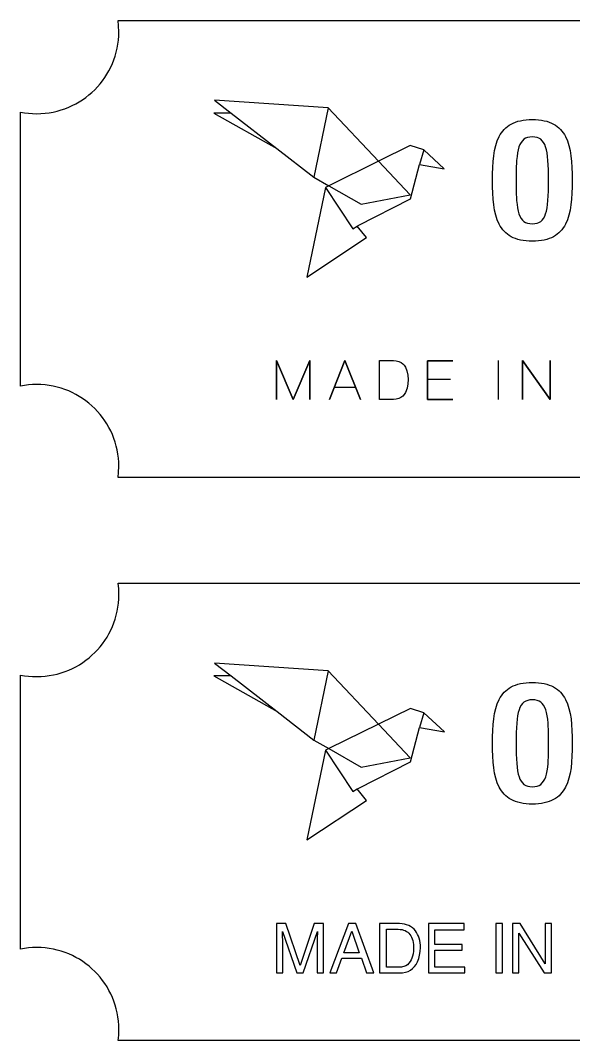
# Model space of a CAD drawing. Extents: x -37 to 37, y -70 to 70.
# Drawn here: x -37.1 to -0.2, y -69.6 to -1.4 of the extents above; entities that cross this region are included whole.
import ezdxf

# ---------------------------------------------------------------- set-up
doc = ezdxf.new("R2010")
doc.units = 0
doc.header["$MEASUREMENT"] = 0
doc.layers.get('0').update_dxf_attribs({"linetype": 'CONTINUOUS'})

msp = doc.modelspace()

# ---------------------------------------------------------------- linework, layer by layer
for p, q in [((-30.623, -1.425), (30.32, -1.425)), ((-30.582, -1.798), (-30.623, -1.425)), ((-30.569, -2.181), (-30.582, -1.798)), ((-30.597, -2.74), (-30.576, -2.462)), ((-30.576, -2.462), (-30.569, -2.181)), ((-30.742, -3.549), (-30.68, -3.284)), ((-30.68, -3.284), (-30.632, -3.014)), ((-30.632, -3.014), (-30.597, -2.74)), ((-31, -4.311), (-30.901, -4.063)), ((-30.901, -4.063), (-30.815, -3.808)), ((-30.815, -3.808), (-30.742, -3.549)), ((-31.23, -4.79), (-31.109, -4.554)), ((-31.109, -4.554), (-31, -4.311)), ((-31.658, -5.456), (-31.505, -5.242)), ((-31.505, -5.242), (-31.362, -5.019)), ((-31.362, -5.019), (-31.23, -4.79)), ((-32.364, -6.233), (-32.174, -6.052)), ((-32.174, -6.052), (-31.992, -5.862)), ((-31.992, -5.862), (-31.82, -5.663)), ((-31.82, -5.663), (-31.658, -5.456)), ((-33.207, -6.863), (-32.985, -6.721)), ((-32.985, -6.721), (-32.77, -6.568)), ((-32.77, -6.568), (-32.563, -6.405)), ((-32.563, -6.405), (-32.364, -6.233)), ((-24.184, -6.758), (-23.078, -7.613)), ((-16.605, -7.259), (-24.184, -6.758)), ((-34.944, -7.545), (-34.679, -7.484)), ((-34.679, -7.484), (-34.419, -7.41)), ((-34.419, -7.41), (-34.164, -7.324)), ((-34.164, -7.324), (-33.915, -7.226)), ((-33.915, -7.226), (-33.673, -7.116)), ((-33.673, -7.116), (-33.437, -6.995)), ((-33.437, -6.995), (-33.207, -6.863)), ((-16.605, -7.259), (-17.554, -11.891)), ((-13.246, -10.836), (-16.605, -7.259)), ((-37.136, -7.548), (-36.87, -7.595)), ((-37.136, -25.856), (-37.136, -7.548)), ((-36.87, -7.595), (-36.6, -7.628)), ((-36.6, -7.628), (-36.327, -7.649)), ((-36.327, -7.649), (-36.048, -7.656)), ((-36.048, -7.656), (-35.766, -7.649)), ((-35.766, -7.649), (-35.488, -7.628)), ((-35.488, -7.628), (-35.214, -7.593)), ((-35.214, -7.593), (-34.944, -7.545)), ((-24.24, -7.613), (-20.014, -9.986)), ((-23.078, -7.613), (-24.24, -7.613)), ((-23.078, -7.613), (-20.014, -9.986)), ((-4.1, -8.218), (-3.94, -8.167)), ((-3.94, -8.167), (-3.769, -8.124)), ((-3.769, -8.124), (-3.588, -8.091)), ((-3.588, -8.091), (-3.395, -8.067)), ((-3.395, -8.067), (-3.192, -8.052)), ((-3.192, -8.052), (-2.976, -8.047)), ((-2.976, -8.047), (-2.76, -8.052)), ((-2.76, -8.052), (-2.556, -8.067)), ((-2.556, -8.067), (-2.363, -8.091)), ((-2.363, -8.091), (-2.182, -8.124)), ((-2.182, -8.124), (-2.011, -8.167)), ((-2.011, -8.167), (-1.851, -8.218)), ((-5.04, -8.932), (-4.953, -8.815)), ((-4.953, -8.815), (-4.857, -8.706)), ((-4.857, -8.706), (-4.753, -8.604)), ((-4.753, -8.604), (-4.641, -8.511)), ((-4.641, -8.511), (-4.52, -8.425)), ((-4.52, -8.425), (-4.389, -8.348)), ((-4.389, -8.348), (-4.25, -8.279)), ((-4.25, -8.279), (-4.1, -8.218)), ((-1.851, -8.218), (-1.702, -8.279)), ((-1.702, -8.279), (-1.562, -8.348)), ((-1.562, -8.348), (-1.431, -8.425)), ((-1.431, -8.425), (-1.31, -8.511)), ((-1.31, -8.511), (-1.197, -8.604)), ((-1.197, -8.604), (-1.094, -8.706)), ((-1.094, -8.706), (-0.998, -8.815)), ((-0.998, -8.815), (-0.91, -8.932)), ((-5.418, -9.78), (-5.318, -9.47)), ((-5.318, -9.47), (-5.193, -9.187)), ((-5.193, -9.187), (-5.12, -9.056)), ((-5.12, -9.056), (-5.04, -8.932)), ((-3.64, -9.459), (-3.728, -9.574)), ((-3.538, -9.367), (-3.64, -9.459)), ((-3.421, -9.296), (-3.538, -9.367)), ((-3.29, -9.247), (-3.421, -9.296)), ((-3.141, -9.217), (-3.29, -9.247)), ((-2.976, -9.208), (-3.141, -9.217)), ((-2.81, -9.217), (-2.976, -9.208)), ((-2.662, -9.247), (-2.81, -9.217)), ((-2.53, -9.296), (-2.662, -9.247)), ((-2.413, -9.367), (-2.53, -9.296)), ((-2.312, -9.459), (-2.413, -9.367)), ((-2.223, -9.574), (-2.312, -9.459)), ((-0.91, -8.932), (-0.83, -9.056)), ((-0.83, -9.056), (-0.757, -9.187)), ((-0.757, -9.187), (-0.632, -9.47)), ((-0.632, -9.47), (-0.532, -9.78)), ((-20.014, -9.986), (-17.554, -11.891)), ((-11.119, -9.789), (-13.246, -10.836)), ((-10.225, -10.078), (-11.119, -9.789)), ((-10.225, -10.078), (-10.504, -11.045)), ((-8.849, -11.342), (-10.225, -10.078)), ((-5.553, -10.472), (-5.495, -10.114)), ((-5.495, -10.114), (-5.418, -9.78)), ((-3.92, -10.061), (-3.962, -10.272)), ((-3.867, -9.874), (-3.92, -10.061)), ((-3.803, -9.712), (-3.867, -9.874)), ((-3.728, -9.574), (-3.803, -9.712)), ((-2.148, -9.712), (-2.223, -9.574)), ((-2.084, -9.874), (-2.148, -9.712)), ((-2.031, -10.061), (-2.084, -9.874)), ((-1.989, -10.272), (-2.031, -10.061)), ((-0.532, -9.78), (-0.455, -10.114)), ((-0.455, -10.114), (-0.397, -10.472)), ((-13.246, -10.836), (-16.554, -12.466)), ((-11.137, -13.081), (-13.246, -10.836)), ((-5.619, -11.253), (-5.593, -10.852)), ((-5.593, -10.852), (-5.553, -10.472)), ((-4.021, -10.774), (-4.052, -11.384)), ((-3.996, -10.51), (-4.021, -10.774)), ((-3.962, -10.272), (-3.996, -10.51)), ((-1.955, -10.51), (-1.989, -10.272)), ((-1.929, -10.774), (-1.955, -10.51)), ((-1.899, -11.384), (-1.929, -10.774)), ((-0.397, -10.472), (-0.357, -10.852)), ((-0.357, -10.852), (-0.331, -11.253)), ((-11.099, -13.351), (-10.504, -11.045)), ((-10.504, -11.045), (-8.849, -11.342)), ((-5.632, -11.673), (-5.619, -11.253)), ((-4.052, -11.384), (-4.06, -12.11)), ((-1.891, -12.11), (-1.899, -11.384)), ((-0.331, -11.253), (-0.318, -11.673)), ((-17.554, -11.891), (-16.554, -12.466)), ((-5.636, -12.11), (-5.632, -11.673)), ((-5.632, -12.547), (-5.636, -12.11)), ((-4.06, -12.11), (-4.052, -12.838)), ((-1.899, -12.838), (-1.891, -12.11)), ((-0.318, -11.673), (-0.314, -12.11)), ((-0.314, -12.11), (-0.318, -12.547)), ((-16.782, -12.579), (-18.019, -18.568)), ((-16.554, -12.466), (-16.782, -12.579)), ((-16.782, -12.579), (-14.961, -15.342)), ((-16.554, -12.466), (-14.402, -13.705)), ((-5.619, -12.967), (-5.632, -12.547)), ((-4.052, -12.838), (-4.021, -13.45)), ((-1.929, -13.45), (-1.899, -12.838)), ((-0.318, -12.547), (-0.331, -12.967)), ((-14.597, -15.126), (-11.099, -13.351)), ((-14.402, -13.705), (-11.137, -13.081)), ((-5.593, -13.367), (-5.619, -12.967)), ((-5.553, -13.747), (-5.593, -13.367)), ((-4.021, -13.45), (-3.996, -13.714)), ((-1.955, -13.714), (-1.929, -13.45)), ((-0.357, -13.367), (-0.397, -13.747)), ((-0.331, -12.967), (-0.357, -13.367)), ((-5.495, -14.105), (-5.553, -13.747)), ((-5.418, -14.44), (-5.495, -14.105)), ((-3.996, -13.714), (-3.962, -13.952)), ((-3.962, -13.952), (-3.92, -14.163)), ((-3.92, -14.163), (-3.867, -14.349)), ((-2.084, -14.349), (-2.031, -14.163)), ((-2.031, -14.163), (-1.989, -13.952)), ((-1.989, -13.952), (-1.955, -13.714)), ((-0.455, -14.105), (-0.532, -14.44)), ((-0.397, -13.747), (-0.455, -14.105)), ((-5.318, -14.749), (-5.418, -14.44)), ((-5.193, -15.033), (-5.318, -14.749)), ((-3.867, -14.349), (-3.803, -14.51)), ((-3.803, -14.51), (-3.728, -14.648)), ((-3.728, -14.648), (-3.64, -14.762)), ((-3.64, -14.762), (-3.538, -14.854)), ((-3.538, -14.854), (-3.421, -14.924)), ((-3.421, -14.924), (-3.29, -14.973)), ((-3.29, -14.973), (-3.141, -15.002)), ((-2.81, -15.002), (-2.662, -14.973)), ((-2.662, -14.973), (-2.53, -14.924)), ((-2.53, -14.924), (-2.413, -14.854)), ((-2.413, -14.854), (-2.312, -14.762)), ((-2.312, -14.762), (-2.223, -14.648)), ((-2.223, -14.648), (-2.148, -14.51)), ((-2.148, -14.51), (-2.084, -14.349)), ((-0.632, -14.749), (-0.757, -15.033)), ((-0.532, -14.44), (-0.632, -14.749)), ((-14.961, -15.342), (-14.671, -15.164)), ((-14.671, -15.164), (-14.597, -15.126)), ((-14.039, -15.936), (-14.671, -15.164)), ((-5.12, -15.164), (-5.193, -15.033)), ((-5.04, -15.288), (-5.12, -15.164)), ((-4.953, -15.405), (-5.04, -15.288)), ((-4.857, -15.514), (-4.953, -15.405)), ((-4.753, -15.616), (-4.857, -15.514)), ((-4.641, -15.709), (-4.753, -15.616)), ((-3.141, -15.002), (-2.976, -15.012)), ((-2.976, -15.012), (-2.81, -15.002)), ((-1.197, -15.616), (-1.31, -15.709)), ((-1.094, -15.514), (-1.197, -15.616)), ((-0.998, -15.405), (-1.094, -15.514)), ((-0.91, -15.288), (-0.998, -15.405)), ((-0.83, -15.164), (-0.91, -15.288)), ((-0.757, -15.033), (-0.83, -15.164)), ((-18.019, -18.568), (-14.039, -15.936)), ((-4.52, -15.795), (-4.641, -15.709)), ((-4.389, -15.872), (-4.52, -15.795)), ((-4.25, -15.941), (-4.389, -15.872)), ((-4.1, -16.002), (-4.25, -15.941)), ((-3.94, -16.053), (-4.1, -16.002)), ((-3.769, -16.096), (-3.94, -16.053)), ((-3.588, -16.129), (-3.769, -16.096)), ((-3.395, -16.154), (-3.588, -16.129)), ((-3.192, -16.168), (-3.395, -16.154)), ((-2.976, -16.173), (-3.192, -16.168)), ((-2.76, -16.168), (-2.976, -16.173)), ((-2.556, -16.154), (-2.76, -16.168)), ((-2.363, -16.129), (-2.556, -16.154)), ((-2.182, -16.096), (-2.363, -16.129)), ((-2.011, -16.053), (-2.182, -16.096)), ((-1.851, -16.002), (-2.011, -16.053)), ((-1.702, -15.941), (-1.851, -16.002)), ((-1.562, -15.872), (-1.702, -15.941)), ((-1.431, -15.795), (-1.562, -15.872)), ((-1.31, -15.709), (-1.431, -15.795)), ((-20.055, -24.151), (-18.94, -26.746)), ((-18.94, -26.746), (-20.055, -24.151)), ((-20.055, -24.151), (-20.055, -26.746)), ((-20.055, -26.746), (-20.055, -24.151)), ((-18.94, -26.746), (-17.821, -24.151)), ((-17.821, -24.151), (-18.94, -26.746)), ((-17.821, -24.151), (-17.821, -26.746)), ((-17.821, -26.746), (-17.821, -24.151)), ((-15.482, -24.151), (-16.511, -26.746)), ((-16.511, -26.746), (-15.482, -24.151)), ((-15.482, -24.151), (-14.45, -26.746)), ((-14.45, -26.746), (-15.482, -24.151)), ((-13.183, -26.746), (-13.183, -24.151)), ((-13.183, -24.151), (-12.248, -24.151)), ((-13.183, -26.746), (-13.183, -24.151)), ((-13.183, -24.151), (-12.248, -24.151)), ((-12.248, -24.151), (-12.05, -24.165)), ((-12.248, -24.151), (-12.05, -24.165)), ((-12.05, -24.165), (-11.881, -24.207)), ((-12.05, -24.165), (-11.881, -24.207)), ((-11.881, -24.207), (-11.738, -24.272)), ((-11.881, -24.207), (-11.738, -24.272)), ((-11.738, -24.272), (-11.618, -24.358)), ((-11.738, -24.272), (-11.618, -24.358)), ((-11.618, -24.358), (-11.52, -24.461)), ((-11.618, -24.358), (-11.52, -24.461)), ((-11.52, -24.461), (-11.443, -24.579)), ((-11.52, -24.461), (-11.443, -24.579)), ((-9.966, -26.746), (-9.966, -24.167)), ((-9.966, -24.167), (-8.289, -24.167)), ((-8.289, -24.167), (-9.966, -24.167)), ((-9.966, -24.167), (-9.966, -26.746)), ((-5.224, -26.746), (-5.224, -24.151)), ((-3.637, -24.151), (-1.787, -26.746)), ((-1.787, -26.746), (-3.637, -24.151)), ((-3.637, -24.151), (-3.637, -26.746)), ((-3.637, -26.746), (-3.637, -24.151)), ((-1.787, -26.746), (-1.787, -24.151)), ((-1.787, -24.151), (-1.787, -26.746)), ((-11.443, -24.579), (-11.339, -24.844)), ((-11.443, -24.579), (-11.339, -24.844)), ((-11.339, -24.844), (-11.287, -25.13)), ((-11.339, -24.844), (-11.287, -25.13)), ((-11.287, -25.13), (-11.265, -25.411)), ((-11.287, -25.13), (-11.265, -25.411)), ((-36.87, -25.81), (-37.136, -25.856)), ((-36.6, -25.776), (-36.87, -25.81)), ((-36.327, -25.756), (-36.6, -25.776)), ((-36.048, -25.749), (-36.327, -25.756)), ((-35.766, -25.756), (-36.048, -25.749)), ((-35.488, -25.777), (-35.766, -25.756)), ((-35.214, -25.812), (-35.488, -25.777)), ((-34.944, -25.86), (-35.214, -25.812)), ((-34.679, -25.921), (-34.944, -25.86)), ((-11.274, -25.699), (-11.328, -25.997)), ((-11.274, -25.699), (-11.328, -25.997)), ((-11.265, -25.411), (-11.274, -25.699)), ((-11.265, -25.411), (-11.274, -25.699)), ((-8.433, -25.419), (-9.966, -25.419)), ((-34.419, -25.995), (-34.679, -25.921)), ((-34.164, -26.081), (-34.419, -25.995)), ((-33.915, -26.179), (-34.164, -26.081)), ((-33.673, -26.289), (-33.915, -26.179)), ((-33.437, -26.41), (-33.673, -26.289)), ((-33.207, -26.542), (-33.437, -26.41)), ((-32.985, -26.684), (-33.207, -26.542)), ((-16.188, -25.929), (-14.777, -25.929)), ((-11.623, -26.519), (-11.744, -26.613)), ((-11.623, -26.519), (-11.744, -26.613)), ((-11.523, -26.407), (-11.623, -26.519)), ((-11.523, -26.407), (-11.623, -26.519)), ((-11.442, -26.28), (-11.523, -26.407)), ((-11.442, -26.28), (-11.523, -26.407)), ((-11.328, -25.997), (-11.442, -26.28)), ((-11.328, -25.997), (-11.442, -26.28)), ((-32.77, -26.837), (-32.985, -26.684)), ((-32.563, -27), (-32.77, -26.837)), ((-32.364, -27.172), (-32.563, -27)), ((-32.174, -27.353), (-32.364, -27.172)), ((-12.248, -26.746), (-13.183, -26.746)), ((-12.248, -26.746), (-13.183, -26.746)), ((-12.055, -26.731), (-12.248, -26.746)), ((-12.055, -26.731), (-12.248, -26.746)), ((-11.888, -26.685), (-12.055, -26.731)), ((-11.888, -26.685), (-12.055, -26.731)), ((-11.744, -26.613), (-11.888, -26.685)), ((-11.744, -26.613), (-11.888, -26.685)), ((-9.966, -26.746), (-8.289, -26.746)), ((-8.289, -26.746), (-9.966, -26.746)), ((-31.992, -27.544), (-32.174, -27.353)), ((-31.82, -27.742), (-31.992, -27.544)), ((-31.658, -27.949), (-31.82, -27.742)), ((-31.505, -28.164), (-31.658, -27.949)), ((-31.362, -28.386), (-31.505, -28.164)), ((-31.23, -28.616), (-31.362, -28.386)), ((-31.109, -28.852), (-31.23, -28.616)), ((-31, -29.095), (-31.109, -28.852)), ((-30.901, -29.344), (-31, -29.095)), ((-30.815, -29.598), (-30.901, -29.344)), ((-30.742, -29.858), (-30.815, -29.598)), ((-30.68, -30.123), (-30.742, -29.858)), ((-30.632, -30.393), (-30.68, -30.123)), ((-30.597, -30.667), (-30.632, -30.393)), ((-30.576, -30.946), (-30.597, -30.667)), ((-30.581, -31.603), (-30.569, -31.228)), ((-30.569, -31.228), (-30.576, -30.946)), ((-30.619, -31.971), (-30.581, -31.603)), ((30.291, -31.971), (-30.619, -31.971)), ((-30.619, -39.03), (30.325, -39.03)), ((-30.577, -39.403), (-30.619, -39.03)), ((-30.564, -39.786), (-30.577, -39.403)), ((-30.593, -40.346), (-30.572, -40.068)), ((-30.572, -40.068), (-30.564, -39.786)), ((-30.737, -41.154), (-30.676, -40.889)), ((-30.676, -40.889), (-30.628, -40.62)), ((-30.628, -40.62), (-30.593, -40.346)), ((-30.897, -41.668), (-30.811, -41.414)), ((-30.811, -41.414), (-30.737, -41.154)), ((-31.226, -42.395), (-31.105, -42.159)), ((-31.105, -42.159), (-30.995, -41.917)), ((-30.995, -41.917), (-30.897, -41.668)), ((-31.653, -43.061), (-31.5, -42.847)), ((-31.5, -42.847), (-31.358, -42.625)), ((-31.358, -42.625), (-31.226, -42.395)), ((-32.169, -43.657), (-31.988, -43.467)), ((-31.988, -43.467), (-31.816, -43.268)), ((-31.816, -43.268), (-31.653, -43.061)), ((-32.98, -44.326), (-32.765, -44.173)), ((-32.765, -44.173), (-32.558, -44.011)), ((-32.558, -44.011), (-32.36, -43.839)), ((-32.36, -43.839), (-32.169, -43.657)), ((-34.414, -45.015), (-34.16, -44.929)), ((-34.16, -44.929), (-33.911, -44.831)), ((-33.911, -44.831), (-33.668, -44.721)), ((-33.668, -44.721), (-33.432, -44.6)), ((-33.432, -44.6), (-33.203, -44.468)), ((-33.203, -44.468), (-32.98, -44.326)), ((-16.601, -44.865), (-24.18, -44.363)), ((-24.18, -44.363), (-23.074, -45.219)), ((-16.601, -44.865), (-17.549, -49.496)), ((-13.241, -48.442), (-16.601, -44.865)), ((-37.132, -63.461), (-37.132, -45.154)), ((-37.132, -45.154), (-36.866, -45.2)), ((-36.866, -45.2), (-36.596, -45.234)), ((-36.596, -45.234), (-36.322, -45.254)), ((-36.322, -45.254), (-36.044, -45.261)), ((-36.044, -45.261), (-35.762, -45.254)), ((-35.762, -45.254), (-35.484, -45.233)), ((-35.484, -45.233), (-35.209, -45.198)), ((-35.209, -45.198), (-34.94, -45.15)), ((-34.94, -45.15), (-34.674, -45.089)), ((-34.674, -45.089), (-34.414, -45.015)), ((-23.074, -45.219), (-24.235, -45.219)), ((-24.235, -45.219), (-20.01, -47.592)), ((-23.074, -45.219), (-20.01, -47.592)), ((-3.391, -45.672), (-3.187, -45.657)), ((-3.187, -45.657), (-2.971, -45.652)), ((-2.971, -45.652), (-2.755, -45.657)), ((-2.755, -45.657), (-2.551, -45.672)), ((-4.948, -46.42), (-4.853, -46.311)), ((-4.853, -46.311), (-4.749, -46.21)), ((-4.749, -46.21), (-4.637, -46.116)), ((-4.637, -46.116), (-4.515, -46.03)), ((-4.515, -46.03), (-4.385, -45.953)), ((-4.385, -45.953), (-4.245, -45.884)), ((-4.245, -45.884), (-4.095, -45.824)), ((-4.095, -45.824), (-3.935, -45.772)), ((-3.935, -45.772), (-3.765, -45.729)), ((-3.765, -45.729), (-3.583, -45.696)), ((-3.583, -45.696), (-3.391, -45.672)), ((-2.551, -45.672), (-2.359, -45.696)), ((-2.359, -45.696), (-2.177, -45.729)), ((-2.177, -45.729), (-2.007, -45.772)), ((-2.007, -45.772), (-1.847, -45.824)), ((-1.847, -45.824), (-1.697, -45.884)), ((-1.697, -45.884), (-1.557, -45.953)), ((-1.557, -45.953), (-1.427, -46.03)), ((-1.427, -46.03), (-1.305, -46.116)), ((-1.305, -46.116), (-1.193, -46.21)), ((-1.193, -46.21), (-1.089, -46.311)), ((-1.089, -46.311), (-0.994, -46.42)), ((-5.314, -47.076), (-5.189, -46.792)), ((-5.189, -46.792), (-5.116, -46.661)), ((-5.116, -46.661), (-5.036, -46.537)), ((-5.036, -46.537), (-4.948, -46.42)), ((-3.533, -46.972), (-3.635, -47.065)), ((-3.417, -46.901), (-3.533, -46.972)), ((-3.285, -46.852), (-3.417, -46.901)), ((-3.137, -46.823), (-3.285, -46.852)), ((-2.971, -46.813), (-3.137, -46.823)), ((-2.806, -46.823), (-2.971, -46.813)), ((-2.657, -46.852), (-2.806, -46.823)), ((-2.525, -46.901), (-2.657, -46.852)), ((-2.409, -46.972), (-2.525, -46.901)), ((-2.307, -47.065), (-2.409, -46.972)), ((-0.994, -46.42), (-0.906, -46.537)), ((-0.906, -46.537), (-0.826, -46.661)), ((-0.826, -46.661), (-0.753, -46.792)), ((-0.753, -46.792), (-0.628, -47.076)), ((-20.01, -47.592), (-17.549, -49.496)), ((-11.115, -47.394), (-13.241, -48.442)), ((-10.221, -47.683), (-11.115, -47.394)), ((-10.221, -47.683), (-10.5, -48.651)), ((-8.845, -48.948), (-10.221, -47.683)), ((-5.491, -47.72), (-5.414, -47.385)), ((-5.414, -47.385), (-5.314, -47.076)), ((-3.915, -47.666), (-3.958, -47.877)), ((-3.862, -47.479), (-3.915, -47.666)), ((-3.799, -47.318), (-3.862, -47.479)), ((-3.723, -47.18), (-3.799, -47.318)), ((-3.635, -47.065), (-3.723, -47.18)), ((-2.219, -47.18), (-2.307, -47.065)), ((-2.143, -47.318), (-2.219, -47.18)), ((-2.08, -47.479), (-2.143, -47.318)), ((-2.027, -47.666), (-2.08, -47.479)), ((-1.984, -47.877), (-2.027, -47.666)), ((-0.628, -47.076), (-0.528, -47.385)), ((-0.528, -47.385), (-0.45, -47.72)), ((-5.589, -48.458), (-5.548, -48.078)), ((-5.548, -48.078), (-5.491, -47.72)), ((-4.017, -48.379), (-4.047, -48.99)), ((-3.991, -48.115), (-4.017, -48.379)), ((-3.958, -47.877), (-3.991, -48.115)), ((-1.95, -48.115), (-1.984, -47.877)), ((-1.925, -48.379), (-1.95, -48.115)), ((-1.895, -48.99), (-1.925, -48.379)), ((-0.45, -47.72), (-0.392, -48.078)), ((-0.392, -48.078), (-0.352, -48.458)), ((-13.241, -48.442), (-16.549, -50.072)), ((-11.133, -50.687), (-13.241, -48.442)), ((-11.095, -50.956), (-10.5, -48.651)), ((-10.5, -48.651), (-8.845, -48.948)), ((-5.628, -49.278), (-5.614, -48.858)), ((-5.614, -48.858), (-5.589, -48.458)), ((-4.047, -48.99), (-4.055, -49.715)), ((-1.886, -49.715), (-1.895, -48.99)), ((-0.352, -48.458), (-0.327, -48.858)), ((-0.327, -48.858), (-0.313, -49.278)), ((-17.549, -49.496), (-16.549, -50.072)), ((-5.631, -49.715), (-5.628, -49.278)), ((-5.628, -50.152), (-5.631, -49.715)), ((-4.055, -49.715), (-4.047, -50.443)), ((-1.895, -50.443), (-1.886, -49.715)), ((-0.313, -49.278), (-0.309, -49.715)), ((-0.309, -49.715), (-0.313, -50.152)), ((-16.777, -50.184), (-18.014, -56.173)), ((-16.549, -50.072), (-16.777, -50.184)), ((-16.777, -50.184), (-14.956, -52.947)), ((-16.549, -50.072), (-14.397, -51.31)), ((-5.614, -50.572), (-5.628, -50.152)), ((-0.313, -50.152), (-0.327, -50.572)), ((-14.592, -52.732), (-11.095, -50.956)), ((-14.397, -51.31), (-11.133, -50.687)), ((-5.589, -50.972), (-5.614, -50.572)), ((-5.548, -51.352), (-5.589, -50.972)), ((-4.047, -50.443), (-4.017, -51.055)), ((-4.017, -51.055), (-3.991, -51.32)), ((-1.95, -51.32), (-1.925, -51.055)), ((-1.925, -51.055), (-1.895, -50.443)), ((-0.352, -50.972), (-0.392, -51.352)), ((-0.327, -50.572), (-0.352, -50.972)), ((-5.491, -51.71), (-5.548, -51.352)), ((-5.414, -52.045), (-5.491, -51.71)), ((-3.991, -51.32), (-3.958, -51.557)), ((-3.958, -51.557), (-3.915, -51.768)), ((-3.915, -51.768), (-3.862, -51.954)), ((-2.08, -51.954), (-2.027, -51.768)), ((-2.027, -51.768), (-1.984, -51.557)), ((-1.984, -51.557), (-1.95, -51.32)), ((-0.45, -51.71), (-0.528, -52.045)), ((-0.392, -51.352), (-0.45, -51.71)), ((-5.314, -52.355), (-5.414, -52.045)), ((-5.189, -52.638), (-5.314, -52.355)), ((-3.862, -51.954), (-3.799, -52.116)), ((-3.799, -52.116), (-3.723, -52.253)), ((-3.723, -52.253), (-3.635, -52.367)), ((-3.635, -52.367), (-3.533, -52.459)), ((-3.533, -52.459), (-3.417, -52.529)), ((-2.525, -52.529), (-2.409, -52.459)), ((-2.409, -52.459), (-2.307, -52.367)), ((-2.307, -52.367), (-2.219, -52.253)), ((-2.219, -52.253), (-2.143, -52.116)), ((-2.143, -52.116), (-2.08, -51.954)), ((-0.628, -52.355), (-0.753, -52.638)), ((-0.528, -52.045), (-0.628, -52.355)), ((-14.956, -52.947), (-14.666, -52.769)), ((-14.666, -52.769), (-14.592, -52.732)), ((-14.034, -53.542), (-14.666, -52.769)), ((-5.116, -52.769), (-5.189, -52.638)), ((-5.036, -52.893), (-5.116, -52.769)), ((-4.948, -53.01), (-5.036, -52.893)), ((-4.853, -53.119), (-4.948, -53.01)), ((-4.749, -53.221), (-4.853, -53.119)), ((-3.417, -52.529), (-3.285, -52.578)), ((-3.285, -52.578), (-3.137, -52.607)), ((-3.137, -52.607), (-2.971, -52.617)), ((-2.971, -52.617), (-2.806, -52.607)), ((-2.806, -52.607), (-2.657, -52.578)), ((-2.657, -52.578), (-2.525, -52.529)), ((-1.089, -53.119), (-1.193, -53.221)), ((-0.994, -53.01), (-1.089, -53.119)), ((-0.906, -52.893), (-0.994, -53.01)), ((-0.826, -52.769), (-0.906, -52.893)), ((-0.753, -52.638), (-0.826, -52.769)), ((-18.014, -56.173), (-14.034, -53.542)), ((-4.637, -53.315), (-4.749, -53.221)), ((-4.515, -53.4), (-4.637, -53.315)), ((-4.385, -53.478), (-4.515, -53.4)), ((-4.245, -53.547), (-4.385, -53.478)), ((-4.095, -53.607), (-4.245, -53.547)), ((-3.935, -53.659), (-4.095, -53.607)), ((-3.765, -53.701), (-3.935, -53.659)), ((-3.583, -53.735), (-3.765, -53.701)), ((-3.391, -53.759), (-3.583, -53.735)), ((-3.187, -53.773), (-3.391, -53.759)), ((-2.971, -53.778), (-3.187, -53.773)), ((-2.755, -53.773), (-2.971, -53.778)), ((-2.551, -53.759), (-2.755, -53.773)), ((-2.359, -53.735), (-2.551, -53.759)), ((-2.177, -53.701), (-2.359, -53.735)), ((-2.007, -53.659), (-2.177, -53.701)), ((-1.847, -53.607), (-2.007, -53.659)), ((-1.697, -53.547), (-1.847, -53.607)), ((-1.557, -53.478), (-1.697, -53.547)), ((-1.427, -53.4), (-1.557, -53.478)), ((-1.305, -53.315), (-1.427, -53.4)), ((-1.193, -53.221), (-1.305, -53.315)), ((-19.424, -61.764), (-20.055, -61.764)), ((-20.055, -61.764), (-20.055, -65.057)), ((-18.478, -64.553), (-19.424, -61.764)), ((-17.532, -61.764), (-18.478, -64.553)), ((-16.901, -61.764), (-17.532, -61.764)), ((-16.901, -65.057), (-16.901, -61.764)), ((-15.248, -61.764), (-16.497, -65.057)), ((-14.743, -61.764), (-15.248, -61.764)), ((-13.557, -65.057), (-14.743, -61.764)), ((-13.166, -61.764), (-13.166, -65.057)), ((-11.829, -61.764), (-13.166, -61.764)), ((-11.663, -61.772), (-11.829, -61.764)), ((-11.507, -61.795), (-11.663, -61.772)), ((-11.361, -61.833), (-11.507, -61.795)), ((-11.223, -61.886), (-11.361, -61.833)), ((-11.096, -61.954), (-11.223, -61.886)), ((-10.977, -62.036), (-11.096, -61.954)), ((-9.911, -61.764), (-9.911, -65.057)), ((-7.514, -61.764), (-9.911, -61.764)), ((-7.514, -62.168), (-7.514, -61.764)), ((-4.965, -61.764), (-5.407, -61.764)), ((-5.407, -61.764), (-5.407, -65.057)), ((-4.965, -65.057), (-4.965, -61.764)), ((-4.297, -61.764), (-4.297, -65.057)), ((-3.779, -61.764), (-4.297, -61.764)), ((-2.114, -64.439), (-3.779, -61.764)), ((-1.685, -61.764), (-2.114, -61.764)), ((-2.114, -61.764), (-2.114, -64.439)), ((-1.685, -65.057), (-1.685, -61.764)), ((-19.639, -62.282), (-18.693, -65.057)), ((-19.639, -62.383), (-19.639, -62.282)), ((-19.626, -63.114), (-19.639, -62.383)), ((-18.264, -65.057), (-17.317, -62.282)), ((-17.317, -62.282), (-17.324, -62.783)), ((-15.551, -63.707), (-15.021, -62.256)), ((-15.021, -62.256), (-14.529, -63.707)), ((-12.712, -64.679), (-12.712, -62.143)), ((-12.712, -62.143), (-11.917, -62.143)), ((-11.917, -62.143), (-11.789, -62.148)), ((-11.789, -62.148), (-11.671, -62.165)), ((-11.671, -62.165), (-11.561, -62.193)), ((-11.561, -62.193), (-11.46, -62.231)), ((-11.46, -62.231), (-11.367, -62.279)), ((-11.367, -62.279), (-11.283, -62.338)), ((-11.283, -62.338), (-11.208, -62.407)), ((-11.208, -62.407), (-11.141, -62.485)), ((-11.141, -62.485), (-11.083, -62.573)), ((-11.083, -62.573), (-11.032, -62.671)), ((-11.032, -62.671), (-10.99, -62.778)), ((-10.869, -62.133), (-10.977, -62.036)), ((-10.769, -62.244), (-10.869, -62.133)), ((-10.693, -62.357), (-10.769, -62.244)), ((-10.627, -62.478), (-10.693, -62.357)), ((-10.571, -62.606), (-10.627, -62.478)), ((-10.525, -62.742), (-10.571, -62.606)), ((-9.482, -62.168), (-7.514, -62.168)), ((-9.482, -63.165), (-9.482, -62.168)), ((-3.88, -65.057), (-3.88, -62.395)), ((-3.88, -62.395), (-2.19, -65.057)), ((-36.322, -63.361), (-36.596, -63.381)), ((-36.044, -63.354), (-36.322, -63.361)), ((-35.762, -63.361), (-36.044, -63.354)), ((-35.484, -63.382), (-35.762, -63.361)), ((-19.626, -65.057), (-19.626, -63.114)), ((-17.324, -62.783), (-17.33, -63.114)), ((-17.33, -63.114), (-17.33, -65.057)), ((-10.99, -62.778), (-10.956, -62.893)), ((-10.956, -62.893), (-10.91, -63.151)), ((-10.91, -63.151), (-10.895, -63.442)), ((-10.488, -62.885), (-10.525, -62.742)), ((-10.462, -63.035), (-10.488, -62.885)), ((-10.446, -63.192), (-10.462, -63.035)), ((-10.455, -63.614), (-10.441, -63.354)), ((-10.441, -63.354), (-10.446, -63.192)), ((-7.653, -63.165), (-9.482, -63.165)), ((-7.653, -63.543), (-7.653, -63.165)), ((-36.866, -63.415), (-37.132, -63.461)), ((-36.596, -63.381), (-36.866, -63.415)), ((-35.209, -63.417), (-35.484, -63.382)), ((-34.94, -63.465), (-35.209, -63.417)), ((-34.674, -63.526), (-34.94, -63.465)), ((-34.414, -63.6), (-34.674, -63.526)), ((-34.16, -63.686), (-34.414, -63.6)), ((-33.911, -63.785), (-34.16, -63.686)), ((-33.668, -63.894), (-33.911, -63.785)), ((-33.432, -64.015), (-33.668, -63.894)), ((-33.203, -64.147), (-33.432, -64.015)), ((-14.529, -63.707), (-15.551, -63.707)), ((-10.966, -63.935), (-11.009, -64.069)), ((-10.933, -63.783), (-10.966, -63.935)), ((-10.905, -63.603), (-10.933, -63.783)), ((-10.895, -63.442), (-10.905, -63.603)), ((-10.558, -64.096), (-10.495, -63.862)), ((-10.495, -63.862), (-10.455, -63.614)), ((-9.482, -64.666), (-9.482, -63.543)), ((-9.482, -63.543), (-7.653, -63.543)), ((-32.98, -64.29), (-33.203, -64.147)), ((-32.765, -64.442), (-32.98, -64.29)), ((-32.558, -64.605), (-32.765, -64.442)), ((-32.36, -64.777), (-32.558, -64.605)), ((-16.043, -65.057), (-15.677, -64.073)), ((-15.677, -64.073), (-14.378, -64.073)), ((-14.378, -64.073), (-14.05, -65.057)), ((-11.917, -64.679), (-12.712, -64.679)), ((-11.715, -64.668), (-11.917, -64.679)), ((-11.63, -64.652), (-11.715, -64.668)), ((-11.551, -64.628), (-11.63, -64.652)), ((-11.426, -64.579), (-11.551, -64.628)), ((-11.313, -64.505), (-11.426, -64.579)), ((-11.213, -64.408), (-11.313, -64.505)), ((-11.122, -64.288), (-11.213, -64.408)), ((-11.061, -64.186), (-11.122, -64.288)), ((-11.009, -64.069), (-11.061, -64.186)), ((-10.972, -64.765), (-10.846, -64.637)), ((-10.846, -64.637), (-10.736, -64.486)), ((-10.736, -64.486), (-10.643, -64.313)), ((-10.643, -64.313), (-10.558, -64.096)), ((-7.476, -64.666), (-9.482, -64.666)), ((-7.476, -65.057), (-7.476, -64.666)), ((-32.169, -64.959), (-32.36, -64.777)), ((-31.988, -65.149), (-32.169, -64.959)), ((-31.816, -65.348), (-31.988, -65.149)), ((-31.653, -65.555), (-31.816, -65.348)), ((-20.055, -65.057), (-19.626, -65.057)), ((-18.693, -65.057), (-18.264, -65.057)), ((-17.33, -65.057), (-16.901, -65.057)), ((-16.497, -65.057), (-16.043, -65.057)), ((-14.05, -65.057), (-13.557, -65.057)), ((-13.166, -65.057), (-11.829, -65.057)), ((-11.829, -65.057), (-11.628, -65.046)), ((-11.628, -65.046), (-11.441, -65.01)), ((-11.441, -65.01), (-11.27, -64.952)), ((-11.27, -64.952), (-11.113, -64.87)), ((-11.113, -64.87), (-10.972, -64.765)), ((-9.911, -65.057), (-7.476, -65.057)), ((-5.407, -65.057), (-4.965, -65.057)), ((-4.297, -65.057), (-3.88, -65.057)), ((-2.19, -65.057), (-1.685, -65.057)), ((-31.5, -65.769), (-31.653, -65.555)), ((-31.358, -65.992), (-31.5, -65.769)), ((-31.226, -66.221), (-31.358, -65.992)), ((-31.105, -66.457), (-31.226, -66.221)), ((-30.995, -66.7), (-31.105, -66.457)), ((-30.897, -66.949), (-30.995, -66.7)), ((-30.811, -67.204), (-30.897, -66.949)), ((-30.737, -67.464), (-30.811, -67.204)), ((-30.676, -67.729), (-30.737, -67.464)), ((-30.628, -67.999), (-30.676, -67.729)), ((-30.593, -68.273), (-30.628, -67.999)), ((-30.572, -68.551), (-30.593, -68.273)), ((-30.577, -69.208), (-30.564, -68.833)), ((-30.564, -68.833), (-30.572, -68.551)), ((-30.614, -69.577), (-30.577, -69.208)), ((30.296, -69.577), (-30.614, -69.577))]:
    msp.add_line(p, q)

doc.saveas('drawing.dxf')
